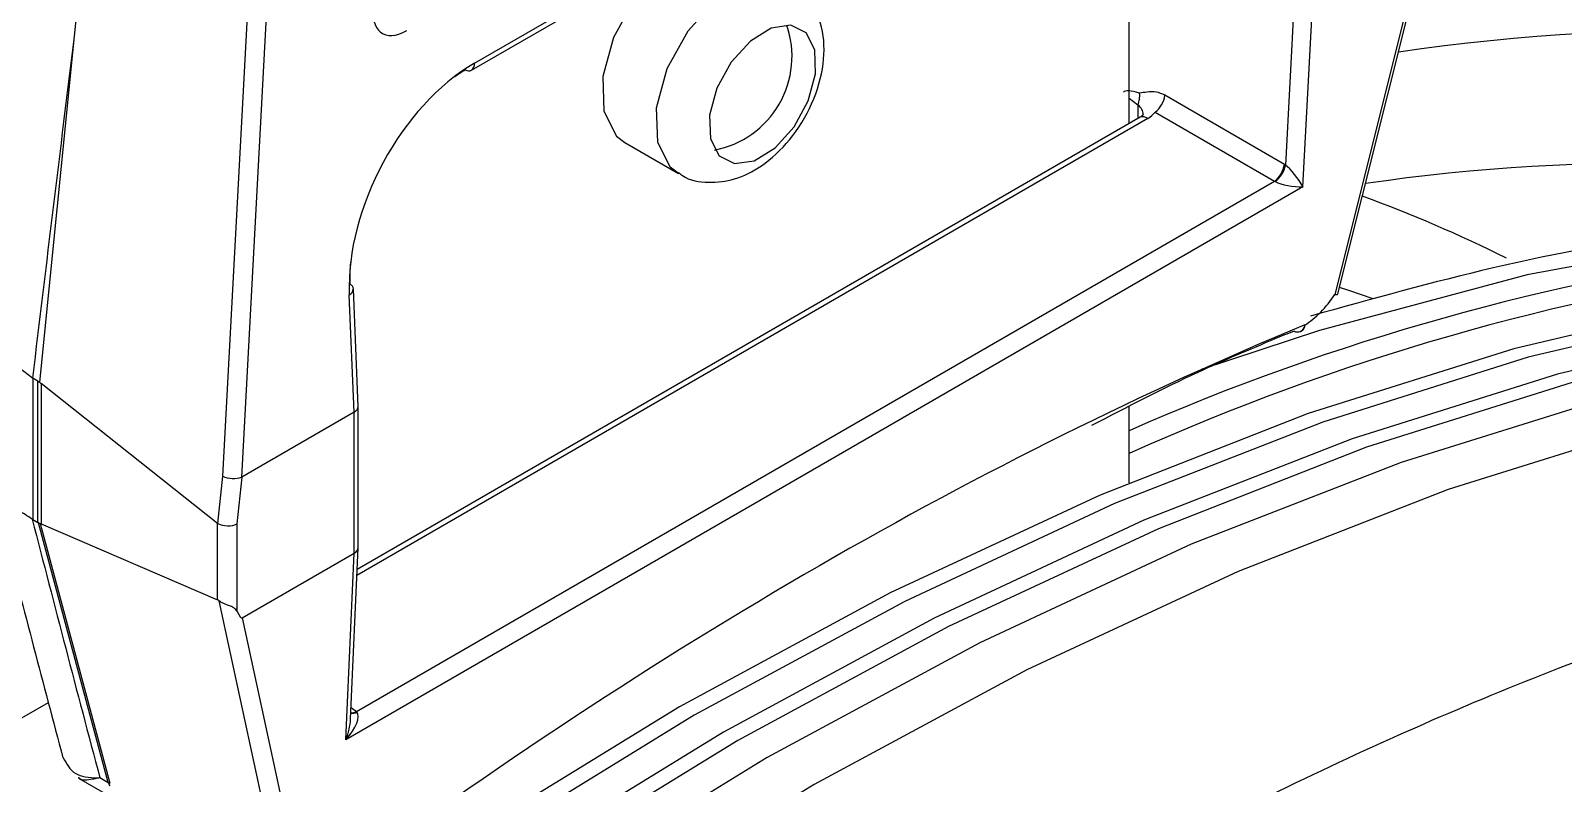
# Model space of a CAD drawing. Extents: x 17.1 to 113.1, y 3.8 to 84.5.
# Drawn here: x 26.291 to 27.4, y 69.056 to 69.6 of the extents above; entities that cross this region are included whole.
import ezdxf

# ---------------------------------------------------------------- set-up
doc = ezdxf.new("R2010")
doc.units = 0
doc.header["$MEASUREMENT"] = 0
doc.layers.add('OBJECT', color=7, linetype='CONTINUOUS')

msp = doc.modelspace()

# ---------------------------------------------------------------- linework, layer by layer
at = {"layer": 'OBJECT'}
for p, q in [((26.6123, 69.5764), (27.1143, 69.8662)), ((26.6102, 69.5713), (27.1123, 69.8612)), ((27.086, 69.5327), (27.086, 69.76)), ((27.2371, 69.4096), (27.3062, 69.6857)), ((27.2999, 69.6692), (27.2349, 69.4091)), ((26.4302, 69.2777), (26.4496, 69.6401)), ((26.4633, 69.6397), (26.4438, 69.2771)), ((27.2055, 69.6224), (27.1992, 69.5027)), ((27.2118, 69.4869), (27.219, 69.6225)), ((26.3226, 69.5959), (26.2975, 69.3458)), ((27.086, 69.5511), (27.0924, 69.5463)), ((27.0924, 69.5463), (27.0924, 69.5364)), ((27.1984, 69.5032), (27.1118, 69.5532)), ((27.0995, 69.5364), (26.5272, 69.206)), ((27.0939, 69.5373), (26.5274, 69.2102)), ((27.1048, 69.541), (27.1913, 69.491)), ((26.7211, 69.5191), (26.7599, 69.4967)), ((26.5269, 69.1075), (27.1913, 69.491)), ((27.2118, 69.4869), (26.5192, 69.087)), ((26.5281, 69.3282), (26.5247, 69.4131)), ((26.5252, 69.324), (26.5217, 69.409)), ((26.2964, 69.3464), (26.2928, 69.3485)), ((26.2928, 69.3485), (26.2928, 69.2464)), ((26.2964, 69.2443), (26.2964, 69.3464)), ((26.4265, 69.2436), (26.2987, 69.3448)), ((26.2987, 69.3448), (26.2987, 69.2432)), ((26.5252, 69.324), (26.4439, 69.2771)), ((26.5252, 69.324), (26.5252, 69.324)), ((26.5252, 69.222), (26.5252, 69.324)), ((26.5281, 69.2261), (26.5281, 69.3281)), ((27.086, 69.273), (27.086, 69.3279)), ((26.4267, 69.2435), (26.4302, 69.2777)), ((26.4439, 69.2771), (26.4405, 69.2432)), ((26.2928, 69.2464), (26.2964, 69.2443)), ((26.297, 69.244), (26.2981, 69.2434)), ((26.3473, 69.0562), (26.297, 69.244)), ((26.2981, 69.2434), (26.3484, 69.0556)), ((26.2987, 69.2432), (26.4265, 69.1883)), ((26.4265, 69.1883), (26.4265, 69.2436)), ((26.4405, 69.2432), (26.4405, 69.1798)), ((26.5226, 69.1019), (26.5281, 69.226)), ((26.4442, 69.1752), (26.5252, 69.222)), ((26.5192, 69.087), (26.5252, 69.222)), ((26.5252, 69.222), (26.5252, 69.222)), ((26.4726, 68.9803), (26.4276, 69.1876)), ((26.4442, 69.1752), (26.4872, 68.9774)), ((26.0425, 68.9631), (26.3041, 69.1141)), ((26.523, 69.1105), (26.5269, 69.1075)), ((26.3258, 69.0593), (26.3588, 69.0402)), ((26.3413, 69.0597), (26.3473, 69.0562))]:
    msp.add_line(p, q, dxfattribs=at)
at = {"layer": 'OBJECT', "flags": 128}
for points in [[(26.801, 69.6577), (26.7908, 69.6611), (26.7702, 69.6581), (26.7481, 69.6445), (26.728, 69.6223), (26.713, 69.595), (26.7052, 69.5667), (26.706, 69.5417), (26.7151, 69.5237), (26.7211, 69.5191)], [(26.7597, 69.4968), (26.754, 69.5013), (26.7449, 69.5192), (26.7441, 69.5442), (26.7518, 69.5726), (26.7669, 69.5999), (26.787, 69.6221), (26.8091, 69.6357), (26.8297, 69.6387), (26.84, 69.6352)], [(26.7893, 69.5094), (26.8004, 69.5039), (26.8146, 69.5059), (26.8298, 69.5153), (26.8436, 69.5305), (26.8539, 69.5493), (26.8592, 69.5688), (26.8587, 69.586), (26.8524, 69.5983), (26.8413, 69.6039), (26.8271, 69.6018), (26.812, 69.5924), (26.7981, 69.5772), (26.7878, 69.5584), (26.7825, 69.5389), (26.783, 69.5217), (26.7893, 69.5094)], [(28.0689, 69.4282), (27.9396, 69.4535), (27.8048, 69.4656), (27.6653, 69.4647), (27.5215, 69.4505), (27.3741, 69.4233), (27.2238, 69.3831), (27.1381, 69.3548)], [(28.0592, 69.4169), (27.9286, 69.4326), (27.7933, 69.4357), (27.6537, 69.4262), (27.5105, 69.4042), (27.3643, 69.3698), (27.2156, 69.323), (27.065, 69.2641), (26.9131, 69.1933), (26.7607, 69.1109), (26.6082, 69.0173), (26.4564, 68.9128), (26.3058, 68.7978), (26.1571, 68.6729), (26.0109, 68.5385), (25.8677, 68.3952), (25.7281, 68.2435), (25.5928, 68.0841), (25.4622, 67.9177)], [(28.0697, 69.4108), (27.9391, 69.4265), (27.8038, 69.4296), (27.6643, 69.4202), (27.5211, 69.3981), (27.3748, 69.3637), (27.2261, 69.3169), (27.0755, 69.258), (26.9237, 69.1872), (26.7712, 69.1048), (26.6188, 69.0112), (26.467, 68.9067), (26.3164, 68.7917), (26.1677, 68.6668), (26.0214, 68.5324), (25.8782, 68.3891), (25.7386, 68.2374), (25.6033, 68.078), (25.4728, 67.9116)], [(28.0909, 69.3986), (27.9604, 69.4143), (27.825, 69.4174), (27.6855, 69.4079), (27.5423, 69.3859), (27.396, 69.3514), (27.2473, 69.3047), (27.0967, 69.2458), (26.9449, 69.175), (26.7924, 69.0926), (26.64, 68.999), (26.4882, 68.8944), (26.3376, 68.7795), (26.1889, 68.6546), (26.0426, 68.5201), (25.8994, 68.3768), (25.7599, 68.2252), (25.6245, 68.0658), (25.494, 67.8994)], [(27.2627, 69.4061), (27.245, 69.4121), (27.2383, 69.4143)], [(28.1015, 69.3925), (27.9709, 69.4082), (27.8356, 69.4113), (27.696, 69.4018), (27.5528, 69.3798), (27.4066, 69.3454), (27.2578, 69.2986), (27.1073, 69.2397), (26.9554, 69.1689), (26.803, 69.0865), (26.6505, 68.9929), (26.4987, 68.8884), (26.3481, 68.7734), (26.1994, 68.6485), (26.0531, 68.5141), (25.9099, 68.3707), (25.7704, 68.2191), (25.6351, 68.0597), (25.5045, 67.8933)], [(28.1323, 69.3785), (28.0011, 69.3953), (27.8649, 69.3992), (27.7244, 69.3904), (27.5801, 69.3687), (27.4327, 69.3345), (27.2828, 69.2877), (27.131, 69.2285), (26.9779, 69.1573), (26.8242, 69.0743), (26.6705, 68.9798), (26.5174, 68.8743), (26.3656, 68.7581), (26.2157, 68.6319), (26.0683, 68.496), (25.924, 68.351), (25.7835, 68.1977), (25.6473, 68.0365), (25.516, 67.8682)], [(28.1663, 69.3589), (28.035, 69.3757), (27.8988, 69.3796), (27.7583, 69.3708), (27.6141, 69.3492), (27.4667, 69.3149), (27.3168, 69.2681), (27.165, 69.2089), (27.0119, 69.1377), (26.8581, 69.0547), (26.7044, 68.9602), (26.5513, 68.8547), (26.3995, 68.7385), (26.2496, 68.6123), (26.1022, 68.4764), (25.958, 68.3314), (25.8175, 68.1781), (25.6813, 68.0169), (25.55, 67.8486)]]:
    msp.add_lwpolyline(points, dxfattribs=at)
at = {"layer": 'OBJECT'}
for centre, radius, start, end in [((26.7732, 69.5813), 0.0689, 280.7391, 19.2663), ((27.4897, 68.1761), 1.4237, 76.8448, 98.4356), ((26.6082, 69.5755), 0.00463, 239.4939, 296.0538), ((26.6073, 69.5755), 0.00506, 305.291, 10.0126), ((27.1043, 69.5452), 0.012, 154.8977, 174.5704), ((27.08, 69.5527), 0.0137, 349.541, 8.5167), ((27.0936, 69.5556), 0.0184, 307.475, 352.525), ((27.096, 69.5326), 0.00516, 47.6429, 114.5076), ((27.1801, 69.5056), 0.0184, 307.475, 352.525), ((27.1798, 69.5065), 0.0197, 307.2126, 349.0054), ((27.4577, 68.1247), 1.3793, 78.2681, 98.366), ((26.9117, 68.5377), 1.003, 63.5148, 69.999), ((27.778, 67.7349), 1.721, 81.5565, 113.7095), ((27.7948, 67.7181), 1.728, 81.5849, 114.2163), ((26.52, 69.4133), 0.00467, 291.7329, 356.503), ((26.5205, 69.4126), 0.00424, 6.7325, 63.6573), ((27.208, 69.3873), 0.00531, 240.3123, 290.4165), ((27.2073, 69.3876), 0.00587, 296.3083, 354.7429), ((27.206, 69.3916), 0.01, 292.438, 302.4632), ((27.2087, 69.3866), 0.00438, 307.4793, 5.7886), ((26.5237, 69.1134), 0.00673, 262.76, 298.1448), ((26.5241, 69.1125), 0.00619, 258.0807, 299.7243), ((26.3591, 69.0767), 0.0237, 240.016, 243.1594)]:
    msp.add_arc(centre, radius, start, end, dxfattribs=at)
for centre, major_axis, ratio, start_param, end_param in [((26.572, 69.646), (0.0259, 0.0483), 0.443439, 2.35159, 3.763116), ((27.4071, 65.0212), (1.5893, 16.547), 0.094708, 1.299793, 1.315305), ((26.6176, 69.4635), (0.0623, 0.1198), 0.60894, 0.762301, 2.325501), ((26.6105, 69.4671), (0.0574, 0.1112), 0.603746, 0.760686, 0.85253), ((27.1915, 69.4908), (0.1099, -0.0644), 0.111287, 2.734051, 3.108061), ((27.0812, 69.5406), (0.0149, -0.0022), 0.653323, 0.100655, 0.829602), ((27.0818, 69.5484), (0.025, -0.0021), 0.625176, 5.549723, 5.927657), ((27.197, 69.4876), (-0.0114, 0.0165), 0.62527, 5.304576, 5.358656), ((27.2048, 69.4914), (-0.009, 0.0124), 0.233872, 4.179366, 5.663024), ((27.1906, 69.4832), (-0.00655, 0.00768), 0.666013, 5.234405, 5.288485), ((27.2048, 69.4914), (0.0154, -0.002), 0.262149, 3.739569, 5.223228), ((26.6105, 69.4671), (0.0574, 0.1112), 0.603746, 2.176418, 2.323886), ((27.2131, 69.4256), (0.0269, 0.0422), 0.545295, 4.005252, 4.667084), ((26.7324, 66.5299), (1.8185, 2.8489), 0.545295, 0.66147, 0.957802), ((26.3776, 70.1955), (0.0807, 0.8484), 0.104683, 3.090442, 3.093782), ((26.3813, 70.1934), (0.0807, 0.8484), 0.104683, 3.093782, 3.106873), ((26.3813, 70.1939), (0.0762, 0.8519), 0.108827, 3.05725, 3.070339), ((26.5181, 69.3279), (0.01, 0.0002), 0.560564, 5.486424, 6.294549), ((26.4368, 69.281), (0.00997, -0.00077), 0.488179, 4.02209, 5.534172), ((26.4533, 69.4453), (0.0096, 0.1683), 0.040833, 3.162002, 3.168357), ((26.3776, 68.9297), (-0.1011, 0.3198), 0.201902, 6.065962, 6.070166), ((27.8237, 68.1487), (-1.7697, 5.6286), 0.198355, 1.312586, 1.346277), ((26.3813, 68.9276), (-0.1011, 0.3198), 0.201902, 6.059451, 6.065962), ((26.3813, 68.9273), (-0.0972, 0.3173), 0.221629, 6.097745, 6.104262), ((26.4334, 69.3143), (0.0063, 0.071), 0.108827, 3.070339, 3.096519), ((26.4334, 69.2473), (0.01, -0.0005), 0.541019, 4.006376, 5.524812), ((26.5181, 69.2263), (0.01, -0.00022), 0.594123, 5.510905, 6.296303), ((26.4334, 69.162), (-0.0081, 0.0264), 0.221629, 5.957144, 6.097745), ((26.4097, 69.306), (-0.0344, 0.1308), 0.060229, 2.857382, 3.158052), ((26.5122, 69.0915), (0.0149, 0.0157), 0.380974, 4.786299, 6.269957), ((26.5122, 69.0915), (0.0071, 0.0202), 0.382697, 4.622616, 5.381907), ((26.5264, 69.0997), (-0.00387, 0.00929), 0.470171, 5.417645, 5.471725), ((26.791, 68.8601), (0.4436, -0.1981), 0.067913, 3.196653, 3.249317)]:
    msp.add_ellipse(centre, major_axis=major_axis, ratio=ratio, start_param=start_param, end_param=end_param, dxfattribs=at)
for points, knots in [([(26.3907, 70.2046), (26.3901, 70.1997), (26.3873, 70.1753), (26.3753, 70.0727), (26.3523, 69.8751), (26.3333, 69.6962), (26.3226, 69.5959)], [0, 0, 0, 0, 0.024148, 0.120739, 0.507103, 1, 1, 1, 1]), ([(27.8137, 69.5624), (27.7397, 69.6049), (27.5917, 69.6898), (27.4172, 69.7881), (27.3165, 69.8436), (27.2905, 69.8579)], [0, 0, 0, 0, 0.425946, 0.851868, 1, 1, 1, 1]), ([(26.7599, 69.4974), (26.7608, 69.4966), (26.7668, 69.4917), (26.7817, 69.4895), (26.8014, 69.4918), (26.8217, 69.502), (26.8415, 69.5205), (26.8577, 69.5468), (26.8661, 69.5756), (26.8652, 69.6014), (26.858, 69.6184), (26.8517, 69.6255), (26.8501, 69.6273)], [0, 0, 0, 0, 0.018648, 0.1176, 0.212593, 0.320383, 0.449434, 0.586946, 0.726314, 0.856861, 0.964538, 1, 1, 1, 1]), ([(27.1118, 69.5532), (27.1098, 69.5542), (27.1052, 69.5563), (27.0993, 69.5555), (27.0953, 69.555), (27.0935, 69.5548)], [0, 0, 0, 0, 0.305419, 0.682483, 1, 1, 1, 1]), ([(27.0962, 69.5394), (27.0962, 69.5394), (27.0962, 69.5394), (27.0962, 69.5389), (27.0945, 69.5377), (27.0939, 69.5373)], [0, 0, 0, 0, 0.061415, 0.613874, 1, 1, 1, 1]), ([(28.0555, 69.4328), (28.0399, 69.4367), (27.9844, 69.4503), (27.8853, 69.4654), (27.757, 69.4739), (27.6246, 69.4708), (27.4886, 69.456), (27.3528, 69.4313), (27.2614, 69.4058), (27.2172, 69.3935)], [0, 0, 0, 0, 0.061321, 0.218505, 0.375996, 0.533956, 0.692368, 0.851177, 1, 1, 1, 1]), ([(26.2925, 69.3486), (26.284, 69.3549), (26.2672, 69.3675), (26.2566, 69.3868), (26.2588, 69.3984), (26.2596, 69.4024)], [0, 0, 0, 0, 0.39606, 0.792114, 1, 1, 1, 1]), ([(27.2349, 69.4091), (27.2349, 69.4091), (27.2353, 69.409), (27.2362, 69.409), (27.237, 69.4091), (27.237, 69.4095), (27.237, 69.4096)], [0, 0, 0, 0, 0.024859, 0.292654, 0.805236, 1, 1, 1, 1]), ([(27.2054, 69.3827), (27.2007, 69.3808), (27.1776, 69.3712), (27.129, 69.3507), (27.0845, 69.3277), (27.0588, 69.3143)], [0, 0, 0, 0, 0.095411, 0.477083, 1, 1, 1, 1]), ([(26.2578, 69.2907), (26.2627, 69.2719), (26.2813, 69.1999), (26.3004, 69.1275), (26.3146, 69.074)], [0, 0, 0, 0, 0.260609, 1, 1, 1, 1]), ([(26.2924, 69.2466), (26.2889, 69.2488), (26.2765, 69.2566), (26.2634, 69.2699), (26.2613, 69.2821), (26.2607, 69.2859)], [0, 0, 0, 0, 0.207739, 0.748506, 1, 1, 1, 1]), ([(28.1621, 69.2741), (28.1037, 69.2756), (27.9868, 69.2785), (27.8009, 69.2559), (27.6082, 69.2128), (27.4111, 69.1475), (27.213, 69.0621), (27.0136, 68.9569), (26.8122, 68.8309), (26.6128, 68.6864), (26.4186, 68.5261), (26.2292, 68.3503), (26.0429, 68.1584), (25.9237, 68.0178), (25.8641, 67.9475)], [0, 0, 0, 0, 0.082347, 0.164694, 0.249433, 0.334172, 0.416519, 0.498866, 0.583605, 0.668344, 0.750089, 0.831834, 0.915917, 1, 1, 1, 1]), ([(26.4405, 69.1798), (26.4399, 69.1808), (26.4389, 69.1823), (26.4359, 69.1837), (26.4327, 69.1848), (26.4297, 69.1861), (26.4282, 69.1872), (26.4276, 69.1876)], [0, 0, 0, 0, 0.2815028, 0.4771484, 0.6724625, 0.8784612, 1, 1, 1, 1]), ([(26.3148, 69.0741), (26.3171, 69.0696), (26.3217, 69.0611), (26.3337, 69.0596), (26.3406, 69.0596), (26.3412, 69.0597), (26.3413, 69.0597)], [0, 0, 0, 0, 0.499108, 0.956962, 0.994824, 1, 1, 1, 1]), ([(26.3413, 69.0597), (26.3412, 69.0596), (26.3407, 69.0595), (26.3388, 69.059), (26.3333, 69.0581), (26.3276, 69.057), (26.3263, 69.0596), (26.3261, 69.06)], [0, 0, 0, 0, 0.00853, 0.081505, 0.262213, 0.88918, 1, 1, 1, 1])]:
    msp.add_open_spline(points, degree=3, knots=knots, dxfattribs=at)

doc.saveas('drawing.dxf')
